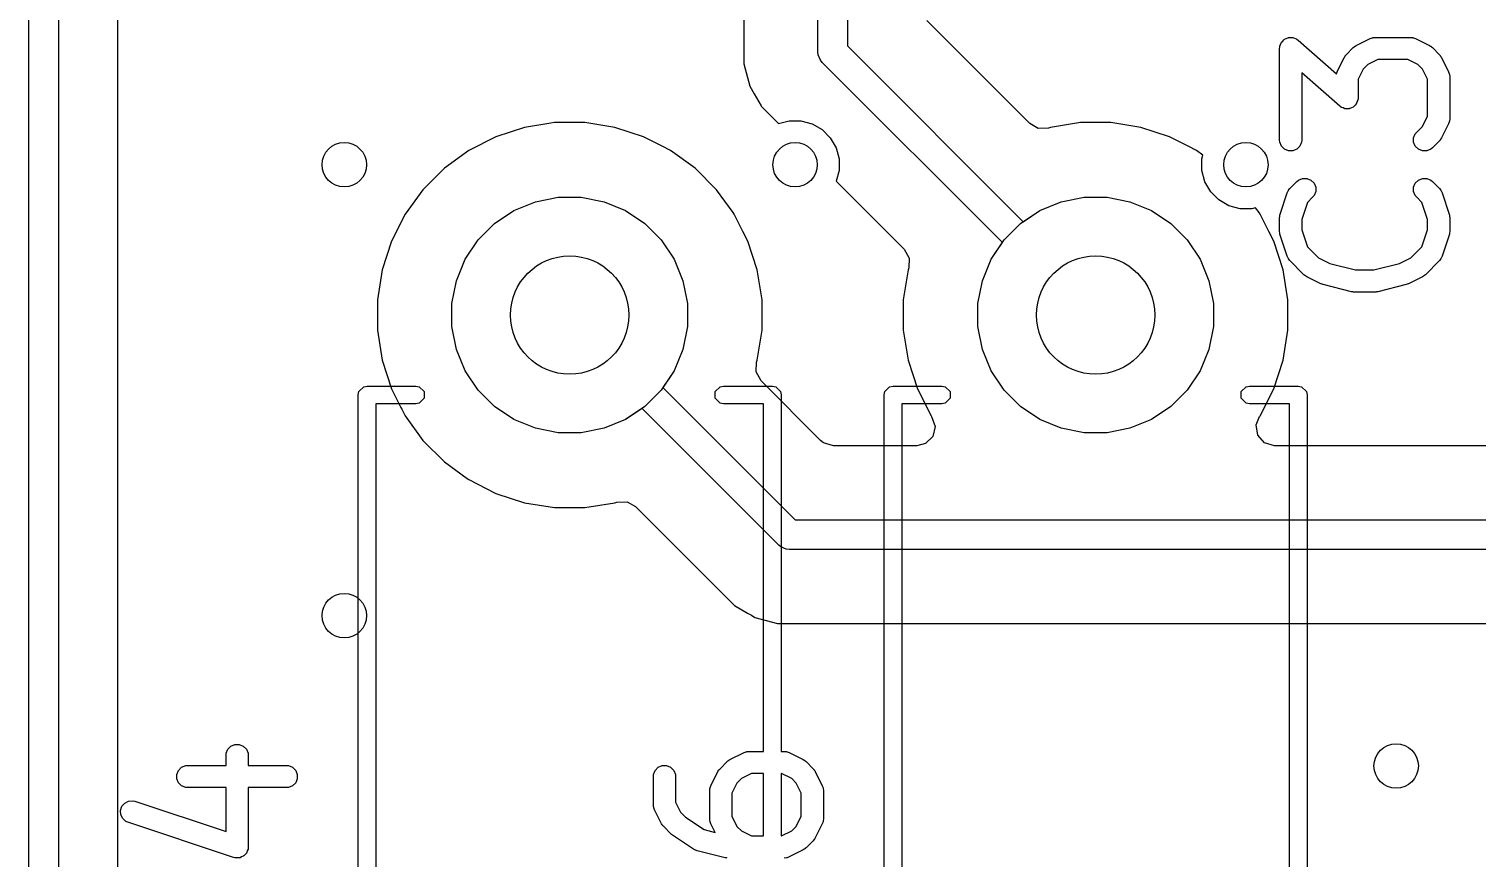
# Model space of a CAD drawing. Header units: inches. Extents: x 5.59 to 6.78, y -5.65 to -2.26.
# Drawn here: x 5.5866 to 5.9721, y -3.6401 to -3.4195 of the extents above; entities that cross this region are included whole.
import ezdxf

# ---------------------------------------------------------------- set-up
doc = ezdxf.new("R2010")
doc.units = ezdxf.units.IN
doc.header["$MEASUREMENT"] = 0
for name, color, linetype, true_color in [('Edge.Cuts', 31, 'CONTINUOUS', 0xffb86c), ('F.Cu', 11, 'CONTINUOUS', 0xff5555), ('F.Mask', 191, 'CONTINUOUS', 0xbd93f9), ('F.Silkscreen', 141, 'CONTINUOUS', 0x8be9fd)]:
    doc.layers.add(name, color=color, linetype=linetype, true_color=true_color)

msp = doc.modelspace()

# ---------------------------------------------------------------- linework, layer by layer
at = {"layer": 'Edge.Cuts', "linetype": 'CONTINUOUS'}
for p, q in [((5.58661, -5.05906), (5.58661, -2.85433)), ((5.59449, -2.85433), (5.59449, -5.05906))]:
    msp.add_line(p, q, dxfattribs=at)
at = {"layer": 'Edge.Cuts'}
for centre in [(5.73055, -3.49559), (5.73055, -3.49559), (5.87055, -3.49559), (5.87055, -3.49559)]:
    msp.add_circle(centre, 0.01575, dxfattribs=at)
at = {"layer": 'F.Cu', "linetype": 'CONTINUOUS'}
for p, q in [((5.61026, -3.49156), (5.61026, -2.95569)), ((5.79661, -3.42559), (5.79661, -3.36519)), ((5.80449, -3.36519), (5.80449, -3.42396)), ((5.77691, -3.38243), (5.77691, -3.42218)), ((5.85304, -3.44464), (5.82562, -3.41723)), ((5.77691, -3.42218), (5.77691, -3.42218)), ((5.77691, -3.42218), (5.77691, -3.4287)), ((5.79669, -3.42636), (5.79661, -3.42559)), ((5.79728, -3.42778), (5.79669, -3.42636)), ((5.80449, -3.42396), (5.85129, -3.47076)), ((5.77691, -3.4287), (5.77691, -3.4287)), ((5.77691, -3.4287), (5.77852, -3.43472)), ((5.79777, -3.42837), (5.79728, -3.42778)), ((5.84572, -3.47633), (5.79777, -3.42837)), ((5.77852, -3.43472), (5.77966, -3.43669)), ((5.77966, -3.43669), (5.77966, -3.43669)), ((5.77966, -3.43669), (5.77966, -3.43669)), ((5.77966, -3.43669), (5.78151, -3.43989)), ((5.78151, -3.43989), (5.78163, -3.44011)), ((5.78163, -3.44011), (5.78163, -3.44011)), ((5.78163, -3.44011), (5.78617, -3.44464)), ((5.71856, -3.44565), (5.7109, -3.44814)), ((5.72556, -3.44454), (5.71856, -3.44565)), ((5.72652, -3.44439), (5.72556, -3.44454)), ((5.73458, -3.44439), (5.72652, -3.44439)), ((5.73567, -3.44456), (5.73458, -3.44439)), ((5.74254, -3.44565), (5.73567, -3.44456)), ((5.75021, -3.44814), (5.74254, -3.44565)), ((5.78617, -3.44464), (5.78901, -3.44388)), ((5.78901, -3.44388), (5.79209, -3.44388)), ((5.79209, -3.44388), (5.79507, -3.44468)), ((5.79507, -3.44468), (5.79774, -3.44622)), ((5.85525, -3.44591), (5.85304, -3.44464)), ((5.858, -3.44583), (5.85525, -3.44591)), ((5.85856, -3.44565), (5.858, -3.44583)), ((5.86493, -3.44464), (5.85856, -3.44565)), ((5.85856, -3.44565), (5.85856, -3.44565)), ((5.86652, -3.44439), (5.86493, -3.44464)), ((5.87458, -3.44439), (5.86652, -3.44439)), ((5.87567, -3.44456), (5.87458, -3.44439)), ((5.88254, -3.44565), (5.87567, -3.44456)), ((5.89021, -3.44814), (5.88254, -3.44565)), ((5.7109, -3.44814), (5.70372, -3.4518)), ((5.75514, -3.45066), (5.75021, -3.44814)), ((5.79774, -3.44622), (5.79992, -3.4484)), ((5.79992, -3.4484), (5.80146, -3.45107)), ((5.89514, -3.45066), (5.89021, -3.44814)), ((5.70372, -3.4518), (5.6972, -3.45654)), ((5.75739, -3.4518), (5.75514, -3.45066)), ((5.76391, -3.45654), (5.75739, -3.4518)), ((5.75739, -3.4518), (5.75739, -3.4518)), ((5.75739, -3.4518), (5.75739, -3.4518)), ((5.80146, -3.45107), (5.80226, -3.45405)), ((5.89739, -3.4518), (5.89514, -3.45066)), ((5.89911, -3.45305), (5.89739, -3.4518)), ((5.89739, -3.4518), (5.89739, -3.4518)), ((5.89739, -3.4518), (5.89739, -3.4518)), ((5.89884, -3.45405), (5.89911, -3.45305)), ((5.6972, -3.45654), (5.6915, -3.46224)), ((5.76961, -3.46224), (5.76391, -3.45654)), ((5.80226, -3.45713), (5.8015, -3.45997)), ((5.80226, -3.45405), (5.80226, -3.45713)), ((5.89884, -3.45713), (5.89884, -3.45405)), ((5.89964, -3.46011), (5.89884, -3.45713)), ((5.8015, -3.45997), (5.8196, -3.47808)), ((5.90118, -3.46278), (5.89964, -3.46011)), ((5.6915, -3.46224), (5.68676, -3.46876)), ((5.72141, -3.46545), (5.72746, -3.46425)), ((5.72746, -3.46425), (5.73364, -3.46425)), ((5.73364, -3.46425), (5.73969, -3.46545)), ((5.77404, -3.46834), (5.76961, -3.46224)), ((5.86141, -3.46545), (5.86746, -3.46425)), ((5.86746, -3.46425), (5.87364, -3.46425)), ((5.87364, -3.46425), (5.87969, -3.46545)), ((5.90336, -3.46496), (5.90118, -3.46278)), ((5.90603, -3.4665), (5.90336, -3.46496)), ((5.68676, -3.46876), (5.6831, -3.47594)), ((5.71057, -3.47124), (5.7157, -3.46781)), ((5.7157, -3.46781), (5.72141, -3.46545)), ((5.73969, -3.46545), (5.7454, -3.46781)), ((5.7454, -3.46781), (5.75053, -3.47124)), ((5.77434, -3.46876), (5.77404, -3.46834)), ((5.77667, -3.47333), (5.77434, -3.46876)), ((5.85129, -3.47076), (5.8557, -3.46781)), ((5.8557, -3.46781), (5.86141, -3.46545)), ((5.87969, -3.46545), (5.8854, -3.46781)), ((5.8854, -3.46781), (5.89053, -3.47124)), ((5.90901, -3.4673), (5.90603, -3.4665)), ((5.91209, -3.4673), (5.90901, -3.4673)), ((5.91309, -3.46703), (5.91209, -3.4673)), ((5.91404, -3.46834), (5.91309, -3.46703)), ((5.91434, -3.46876), (5.91404, -3.46834)), ((5.91667, -3.47333), (5.91434, -3.46876)), ((5.7062, -3.47561), (5.71057, -3.47124)), ((5.75053, -3.47124), (5.7549, -3.47561)), ((5.89053, -3.47124), (5.8949, -3.47561)), ((5.6831, -3.47594), (5.68061, -3.4836)), ((5.70277, -3.48074), (5.7062, -3.47561)), ((5.7549, -3.47561), (5.75833, -3.48074)), ((5.778, -3.47594), (5.77667, -3.47333)), ((5.78049, -3.4836), (5.778, -3.47594)), ((5.778, -3.47594), (5.778, -3.47594)), ((5.778, -3.47594), (5.778, -3.47594)), ((5.84277, -3.48074), (5.84572, -3.47633)), ((5.8949, -3.47561), (5.89833, -3.48074)), ((5.918, -3.47594), (5.91667, -3.47333)), ((5.92049, -3.4836), (5.918, -3.47594)), ((5.918, -3.47594), (5.918, -3.47594)), ((5.918, -3.47594), (5.918, -3.47594)), ((5.8196, -3.47808), (5.82092, -3.48049)), ((5.82092, -3.48049), (5.82079, -3.48304)), ((5.68061, -3.4836), (5.67935, -3.49156)), ((5.70041, -3.48645), (5.70277, -3.48074)), ((5.75833, -3.48074), (5.76069, -3.48645)), ((5.78175, -3.49156), (5.78049, -3.4836)), ((5.82061, -3.4836), (5.81935, -3.49156)), ((5.82079, -3.48304), (5.82061, -3.4836)), ((5.82061, -3.4836), (5.82061, -3.4836)), ((5.84041, -3.48645), (5.84277, -3.48074)), ((5.89833, -3.48074), (5.90069, -3.48645)), ((5.92175, -3.49156), (5.92049, -3.4836)), ((5.69921, -3.4925), (5.70041, -3.48645)), ((5.76069, -3.48645), (5.7619, -3.4925)), ((5.83921, -3.4925), (5.84041, -3.48645)), ((5.90069, -3.48645), (5.9019, -3.4925)), ((5.61026, -3.79156), (5.61026, -3.49156)), ((5.67935, -3.49156), (5.67935, -3.49962)), ((5.78175, -3.49962), (5.78175, -3.49156)), ((5.81935, -3.49156), (5.81935, -3.49962)), ((5.92175, -3.49962), (5.92175, -3.49156)), ((5.69921, -3.49868), (5.69921, -3.4925)), ((5.7619, -3.4925), (5.7619, -3.49868)), ((5.83921, -3.49868), (5.83921, -3.4925)), ((5.9019, -3.4925), (5.9019, -3.49868)), ((5.67935, -3.49962), (5.68061, -3.50758)), ((5.70041, -3.50473), (5.69921, -3.49868)), ((5.7619, -3.49868), (5.76069, -3.50473)), ((5.78049, -3.50758), (5.78175, -3.49962)), ((5.81935, -3.49962), (5.82061, -3.50758)), ((5.84041, -3.50473), (5.83921, -3.49868)), ((5.9019, -3.49868), (5.90069, -3.50473)), ((5.92049, -3.50758), (5.92175, -3.49962)), ((5.68061, -3.50758), (5.6831, -3.51524)), ((5.70277, -3.51044), (5.70041, -3.50473)), ((5.76069, -3.50473), (5.75833, -3.51044)), ((5.78031, -3.50814), (5.78049, -3.50758)), ((5.82061, -3.50758), (5.8231, -3.51524)), ((5.84277, -3.51044), (5.84041, -3.50473)), ((5.90069, -3.50473), (5.89833, -3.51044)), ((5.918, -3.51524), (5.92049, -3.50758)), ((5.7062, -3.51557), (5.70277, -3.51044)), ((5.75833, -3.51044), (5.75538, -3.51485)), ((5.78018, -3.51069), (5.78031, -3.50814)), ((5.7815, -3.5131), (5.78018, -3.51069)), ((5.8462, -3.51557), (5.84277, -3.51044)), ((5.89833, -3.51044), (5.8949, -3.51557)), ((5.6831, -3.51524), (5.68562, -3.52018)), ((5.75538, -3.51485), (5.79061, -3.55008)), ((5.79734, -3.52894), (5.7815, -3.5131)), ((5.8231, -3.51524), (5.82676, -3.52243)), ((5.91434, -3.52243), (5.918, -3.51524)), ((5.71057, -3.51994), (5.7062, -3.51557)), ((5.85057, -3.51994), (5.8462, -3.51557)), ((5.8949, -3.51557), (5.89053, -3.51994)), ((5.68562, -3.52018), (5.68586, -3.52066)), ((5.68586, -3.52066), (5.68676, -3.52243)), ((5.68676, -3.52243), (5.6915, -3.52895)), ((5.7157, -3.52337), (5.71057, -3.51994)), ((5.74981, -3.52042), (5.7454, -3.52337)), ((5.78619, -3.5568), (5.74981, -3.52042)), ((5.82676, -3.52243), (5.8269, -3.52262)), ((5.8269, -3.52262), (5.82783, -3.52521)), ((5.8557, -3.52337), (5.85057, -3.51994)), ((5.89053, -3.51994), (5.8854, -3.52337)), ((5.91332, -3.5248), (5.9142, -3.52262)), ((5.9142, -3.52262), (5.91423, -3.52258)), ((5.91423, -3.52258), (5.91434, -3.52243)), ((5.72141, -3.52573), (5.7157, -3.52337)), ((5.72746, -3.52693), (5.72141, -3.52573)), ((5.73364, -3.52693), (5.72746, -3.52693)), ((5.73969, -3.52573), (5.73364, -3.52693)), ((5.7454, -3.52337), (5.73969, -3.52573)), ((5.82783, -3.52521), (5.8272, -3.52789)), ((5.86141, -3.52573), (5.8557, -3.52337)), ((5.86746, -3.52693), (5.86141, -3.52573)), ((5.87364, -3.52693), (5.86746, -3.52693)), ((5.87969, -3.52573), (5.87364, -3.52693)), ((5.8854, -3.52337), (5.87969, -3.52573)), ((5.91371, -3.52752), (5.91332, -3.5248)), ((5.6915, -3.52895), (5.6972, -3.53464)), ((5.79815, -3.5296), (5.79734, -3.52894)), ((5.80079, -3.53037), (5.79815, -3.5296)), ((5.82295, -3.53037), (5.80079, -3.53037)), ((5.82523, -3.52981), (5.82295, -3.53037)), ((5.8272, -3.52789), (5.82523, -3.52981)), ((5.91551, -3.5296), (5.91371, -3.52752)), ((5.91815, -3.53037), (5.91551, -3.5296)), ((5.98214, -3.53037), (5.91815, -3.53037)), ((5.6972, -3.53464), (5.7033, -3.53908)), ((5.7033, -3.53908), (5.70372, -3.53938)), ((5.70372, -3.53938), (5.70829, -3.54171)), ((5.70829, -3.54171), (5.7109, -3.54304)), ((5.7109, -3.54304), (5.7109, -3.54304)), ((5.7109, -3.54304), (5.7109, -3.54304)), ((5.7109, -3.54304), (5.71501, -3.54438)), ((5.71501, -3.54438), (5.71856, -3.54553)), ((5.71856, -3.54553), (5.72254, -3.54616)), ((5.72254, -3.54616), (5.72652, -3.54679)), ((5.73458, -3.54679), (5.74254, -3.54553)), ((5.74254, -3.54553), (5.7431, -3.54535)), ((5.7431, -3.54535), (5.74585, -3.54527)), ((5.74585, -3.54527), (5.74806, -3.54654)), ((5.72652, -3.54679), (5.72652, -3.54679)), ((5.72652, -3.54679), (5.73458, -3.54679)), ((5.73458, -3.54679), (5.73458, -3.54679)), ((5.74806, -3.54654), (5.76989, -3.56836)), ((5.79061, -3.55008), (5.99938, -3.55008)), ((5.78679, -3.55729), (5.78619, -3.5568)), ((5.78821, -3.55788), (5.78679, -3.55729)), ((5.78898, -3.55795), (5.78821, -3.55788)), ((5.99938, -3.55795), (5.78898, -3.55795)), ((5.76989, -3.56836), (5.76989, -3.56836)), ((5.76989, -3.56836), (5.77006, -3.56853)), ((5.77006, -3.56853), (5.77006, -3.56853)), ((5.77006, -3.56853), (5.77446, -3.57293)), ((5.77446, -3.57293), (5.77788, -3.57491)), ((5.77788, -3.57491), (5.77788, -3.57491)), ((5.77788, -3.57491), (5.77891, -3.5755)), ((5.77891, -3.5755), (5.77985, -3.57605)), ((5.77985, -3.57605), (5.78586, -3.57766)), ((5.78586, -3.57766), (5.78586, -3.57766)), ((5.78586, -3.57766), (5.79239, -3.57766)), ((5.79239, -3.57766), (5.79239, -3.57766)), ((5.79239, -3.57766), (5.98214, -3.57766))]:
    msp.add_line(p, q, dxfattribs=at)
at = {"layer": 'F.Cu'}
for centre, radius in [((5.67055, -3.45559), 0.00591), ((5.67055, -3.45559), 0.00591), ((5.79055, -3.45559), 0.00591), ((5.79055, -3.45559), 0.00591), ((5.91055, -3.45559), 0.00591), ((5.91055, -3.45559), 0.00591), ((5.73055, -3.49559), 0.01575), ((5.73055, -3.49559), 0.01575), ((5.87055, -3.49559), 0.01575), ((5.87055, -3.49559), 0.01575), ((5.67055, -3.57559), 0.00591), ((5.67055, -3.57559), 0.00591), ((5.95055, -3.61559), 0.00591), ((5.95055, -3.61559), 0.00591)]:
    msp.add_circle(centre, radius, dxfattribs=at)
at = {"layer": 'F.Mask', "linetype": 'CONTINUOUS'}
for p, q in [((5.72141, -3.46545), (5.72746, -3.46425)), ((5.72746, -3.46425), (5.73364, -3.46425)), ((5.73364, -3.46425), (5.73969, -3.46545)), ((5.86141, -3.46545), (5.86746, -3.46425)), ((5.86746, -3.46425), (5.87364, -3.46425)), ((5.87364, -3.46425), (5.87969, -3.46545)), ((5.71057, -3.47124), (5.7157, -3.46781)), ((5.7157, -3.46781), (5.72141, -3.46545)), ((5.73969, -3.46545), (5.7454, -3.46781)), ((5.7454, -3.46781), (5.75053, -3.47124)), ((5.85057, -3.47124), (5.8557, -3.46781)), ((5.8557, -3.46781), (5.86141, -3.46545)), ((5.87969, -3.46545), (5.8854, -3.46781)), ((5.8854, -3.46781), (5.89053, -3.47124)), ((5.7062, -3.47561), (5.71057, -3.47124)), ((5.75053, -3.47124), (5.7549, -3.47561)), ((5.8462, -3.47561), (5.85057, -3.47124)), ((5.89053, -3.47124), (5.8949, -3.47561)), ((5.70277, -3.48074), (5.7062, -3.47561)), ((5.7549, -3.47561), (5.75833, -3.48074)), ((5.84277, -3.48074), (5.8462, -3.47561)), ((5.8949, -3.47561), (5.89833, -3.48074)), ((5.70041, -3.48645), (5.70277, -3.48074)), ((5.75833, -3.48074), (5.76069, -3.48645)), ((5.84041, -3.48645), (5.84277, -3.48074)), ((5.89833, -3.48074), (5.90069, -3.48645)), ((5.69921, -3.4925), (5.70041, -3.48645)), ((5.76069, -3.48645), (5.7619, -3.4925)), ((5.83921, -3.4925), (5.84041, -3.48645)), ((5.90069, -3.48645), (5.9019, -3.4925)), ((5.69921, -3.49868), (5.69921, -3.4925)), ((5.7619, -3.4925), (5.7619, -3.49868)), ((5.83921, -3.49868), (5.83921, -3.4925)), ((5.9019, -3.4925), (5.9019, -3.49868)), ((5.70041, -3.50473), (5.69921, -3.49868)), ((5.7619, -3.49868), (5.76069, -3.50473)), ((5.84041, -3.50473), (5.83921, -3.49868)), ((5.9019, -3.49868), (5.90069, -3.50473)), ((5.70277, -3.51044), (5.70041, -3.50473)), ((5.76069, -3.50473), (5.75833, -3.51044)), ((5.84277, -3.51044), (5.84041, -3.50473)), ((5.90069, -3.50473), (5.89833, -3.51044)), ((5.7062, -3.51557), (5.70277, -3.51044)), ((5.75833, -3.51044), (5.7549, -3.51557)), ((5.8462, -3.51557), (5.84277, -3.51044)), ((5.89833, -3.51044), (5.8949, -3.51557)), ((5.71057, -3.51994), (5.7062, -3.51557)), ((5.7549, -3.51557), (5.75053, -3.51994)), ((5.85057, -3.51994), (5.8462, -3.51557)), ((5.8949, -3.51557), (5.89053, -3.51994)), ((5.7157, -3.52337), (5.71057, -3.51994)), ((5.75053, -3.51994), (5.7454, -3.52337)), ((5.8557, -3.52337), (5.85057, -3.51994)), ((5.89053, -3.51994), (5.8854, -3.52337)), ((5.72141, -3.52573), (5.7157, -3.52337)), ((5.72746, -3.52693), (5.72141, -3.52573)), ((5.73364, -3.52693), (5.72746, -3.52693)), ((5.73969, -3.52573), (5.73364, -3.52693)), ((5.7454, -3.52337), (5.73969, -3.52573)), ((5.86141, -3.52573), (5.8557, -3.52337)), ((5.86746, -3.52693), (5.86141, -3.52573)), ((5.87364, -3.52693), (5.86746, -3.52693)), ((5.87969, -3.52573), (5.87364, -3.52693)), ((5.8854, -3.52337), (5.87969, -3.52573))]:
    msp.add_line(p, q, dxfattribs=at)
at = {"layer": 'F.Mask'}
for centre in [(5.73055, -3.49559), (5.73055, -3.49559), (5.87055, -3.49559), (5.87055, -3.49559)]:
    msp.add_circle(centre, 0.01575, dxfattribs=at)
at = {"layer": 'F.Silkscreen', "linetype": 'CONTINUOUS'}
for p, q in [((5.92002, -3.42302), (5.92036, -3.42268)), ((5.92036, -3.42268), (5.92067, -3.42232)), ((5.92067, -3.42232), (5.92076, -3.42227)), ((5.92076, -3.42227), (5.92083, -3.4222)), ((5.92083, -3.4222), (5.92128, -3.42202)), ((5.92128, -3.42202), (5.92171, -3.42181)), ((5.92171, -3.42181), (5.92181, -3.4218)), ((5.92181, -3.4218), (5.9219, -3.42176)), ((5.9219, -3.42176), (5.92238, -3.42176)), ((5.92238, -3.42176), (5.92286, -3.42173)), ((5.92286, -3.42173), (5.92295, -3.42176)), ((5.92295, -3.42176), (5.92305, -3.42176)), ((5.92305, -3.42176), (5.92349, -3.42194)), ((5.92349, -3.42194), (5.92395, -3.4221)), ((5.92395, -3.4221), (5.92406, -3.42218)), ((5.92406, -3.42218), (5.92411, -3.4222)), ((5.92411, -3.4222), (5.92417, -3.42226)), ((5.92417, -3.42226), (5.92442, -3.42243)), ((5.92442, -3.42243), (5.93463, -3.43137)), ((5.9399, -3.42389), (5.94365, -3.42202)), ((5.94365, -3.42202), (5.94419, -3.42181)), ((5.94419, -3.42181), (5.9443, -3.4218)), ((5.9443, -3.4218), (5.94439, -3.42176)), ((5.94439, -3.42176), (5.94497, -3.4217)), ((5.94497, -3.4217), (5.95434, -3.4217)), ((5.95434, -3.4217), (5.95492, -3.42176)), ((5.95492, -3.42176), (5.95502, -3.4218)), ((5.95502, -3.4218), (5.95512, -3.42181)), ((5.95512, -3.42181), (5.95566, -3.42202)), ((5.95566, -3.42202), (5.95941, -3.42389)), ((5.91952, -3.42466), (5.91955, -3.42435)), ((5.91952, -3.44903), (5.91952, -3.42466)), ((5.91955, -3.42427), (5.91956, -3.42422)), ((5.91955, -3.42435), (5.91955, -3.42427)), ((5.91956, -3.42422), (5.91958, -3.42408)), ((5.91958, -3.42408), (5.91976, -3.42364)), ((5.91976, -3.42364), (5.91991, -3.42318)), ((5.91991, -3.42318), (5.91998, -3.42311)), ((5.91998, -3.42311), (5.92002, -3.42302)), ((5.93689, -3.42677), (5.93696, -3.42668)), ((5.93696, -3.42668), (5.93701, -3.4266)), ((5.93701, -3.4266), (5.93707, -3.42654)), ((5.93707, -3.42654), (5.93726, -3.42632)), ((5.93726, -3.42632), (5.93913, -3.42444)), ((5.93913, -3.42444), (5.93936, -3.42426)), ((5.93936, -3.42426), (5.93941, -3.4242)), ((5.93941, -3.4242), (5.9395, -3.42414)), ((5.9395, -3.42414), (5.93958, -3.42408)), ((5.93958, -3.42408), (5.93965, -3.42405)), ((5.93965, -3.42405), (5.9399, -3.42389)), ((5.95941, -3.42389), (5.95966, -3.42405)), ((5.95966, -3.42405), (5.95973, -3.42408)), ((5.95973, -3.42408), (5.95982, -3.42414)), ((5.95982, -3.42414), (5.9599, -3.4242)), ((5.9599, -3.4242), (5.95996, -3.42426)), ((5.95996, -3.42426), (5.96018, -3.42444)), ((5.96018, -3.42444), (5.96206, -3.42632)), ((5.96206, -3.42632), (5.96224, -3.42654)), ((5.96224, -3.42654), (5.9623, -3.4266)), ((5.9623, -3.4266), (5.96236, -3.42668)), ((5.96236, -3.42668), (5.96242, -3.42677)), ((5.93483, -3.43084), (5.93671, -3.42709)), ((5.93671, -3.42709), (5.93686, -3.42684)), ((5.93686, -3.42684), (5.93689, -3.42677)), ((5.94177, -3.43016), (5.94042, -3.43285)), ((5.94297, -3.42896), (5.94177, -3.43016)), ((5.94567, -3.42761), (5.94297, -3.42896)), ((5.95365, -3.42761), (5.94567, -3.42761)), ((5.95634, -3.42896), (5.95365, -3.42761)), ((5.95754, -3.43016), (5.95634, -3.42896)), ((5.95889, -3.43285), (5.95754, -3.43016)), ((5.96242, -3.42677), (5.96245, -3.42684)), ((5.96245, -3.42684), (5.96261, -3.42709)), ((5.96261, -3.42709), (5.96448, -3.43084)), ((5.93553, -3.44), (5.92543, -3.43116)), ((5.92543, -3.43116), (5.92543, -3.44903)), ((5.93463, -3.43137), (5.93483, -3.43084)), ((5.94042, -3.43285), (5.94042, -3.43778)), ((5.95889, -3.44271), (5.95889, -3.43285)), ((5.96448, -3.43084), (5.96469, -3.43138)), ((5.96469, -3.43138), (5.9647, -3.43148)), ((5.9647, -3.43148), (5.96474, -3.43158)), ((5.96474, -3.43158), (5.9648, -3.43216)), ((5.9648, -3.43216), (5.9648, -3.4434)), ((5.94038, -3.43822), (5.94037, -3.43836)), ((5.9404, -3.43816), (5.94038, -3.43822)), ((5.94042, -3.43778), (5.94039, -3.43808)), ((5.94039, -3.43808), (5.9404, -3.43816)), ((5.93578, -3.44018), (5.93553, -3.44)), ((5.93583, -3.44024), (5.93578, -3.44018)), ((5.93588, -3.44026), (5.93583, -3.44024)), ((5.936, -3.44034), (5.93588, -3.44026)), ((5.93645, -3.44049), (5.936, -3.44034)), ((5.9369, -3.44068), (5.93645, -3.44049)), ((5.93699, -3.44068), (5.9369, -3.44068)), ((5.93709, -3.44071), (5.93699, -3.44068)), ((5.93757, -3.44068), (5.93709, -3.44071)), ((5.93805, -3.44068), (5.93757, -3.44068)), ((5.93814, -3.44064), (5.93805, -3.44068)), ((5.93824, -3.44063), (5.93814, -3.44064)), ((5.93867, -3.44042), (5.93824, -3.44063)), ((5.93911, -3.44024), (5.93867, -3.44042)), ((5.93918, -3.44016), (5.93911, -3.44024)), ((5.93927, -3.44012), (5.93918, -3.44016)), ((5.93959, -3.43976), (5.93927, -3.44012)), ((5.93993, -3.43942), (5.93959, -3.43976)), ((5.93996, -3.43933), (5.93993, -3.43942)), ((5.94003, -3.43925), (5.93996, -3.43933)), ((5.94018, -3.4388), (5.94003, -3.43925)), ((5.94037, -3.43836), (5.94018, -3.4388)), ((5.95601, -3.44694), (5.95754, -3.4454)), ((5.95754, -3.4454), (5.95889, -3.44271)), ((5.96448, -3.44473), (5.96261, -3.44847)), ((5.96469, -3.44418), (5.96448, -3.44473)), ((5.9647, -3.44408), (5.96469, -3.44418)), ((5.96474, -3.44398), (5.9647, -3.44408)), ((5.9648, -3.4434), (5.96474, -3.44398)), ((5.91958, -3.4496), (5.91952, -3.44903)), ((5.92002, -3.45067), (5.91958, -3.4496)), ((5.92537, -3.4496), (5.92493, -3.45067)), ((5.92543, -3.44903), (5.92537, -3.4496)), ((5.9552, -3.44845), (5.95564, -3.44739)), ((5.9552, -3.4496), (5.9552, -3.44845)), ((5.95564, -3.45067), (5.9552, -3.4496)), ((5.95564, -3.44739), (5.95601, -3.44694)), ((5.96206, -3.44924), (5.96018, -3.45112)), ((5.96224, -3.44902), (5.96206, -3.44924)), ((5.9623, -3.44896), (5.96224, -3.44902)), ((5.96236, -3.44888), (5.9623, -3.44896)), ((5.96242, -3.44879), (5.96236, -3.44888)), ((5.96245, -3.44872), (5.96242, -3.44879)), ((5.96261, -3.44847), (5.96245, -3.44872)), ((5.92083, -3.45148), (5.92002, -3.45067)), ((5.9219, -3.45192), (5.92083, -3.45148)), ((5.92305, -3.45192), (5.9219, -3.45192)), ((5.92411, -3.45148), (5.92305, -3.45192)), ((5.92493, -3.45067), (5.92411, -3.45148)), ((5.95645, -3.45148), (5.95564, -3.45067)), ((5.95752, -3.45192), (5.95645, -3.45148)), ((5.95867, -3.45192), (5.95752, -3.45192)), ((5.95973, -3.45148), (5.95867, -3.45192)), ((5.96018, -3.45112), (5.95973, -3.45148)), ((5.92226, -3.46194), (5.92413, -3.46006)), ((5.92413, -3.46006), (5.92458, -3.4597)), ((5.92458, -3.4597), (5.92565, -3.45926)), ((5.92565, -3.45926), (5.9268, -3.45926)), ((5.9268, -3.45926), (5.92786, -3.4597)), ((5.92786, -3.4597), (5.92868, -3.46051)), ((5.92868, -3.46051), (5.92912, -3.46158)), ((5.9552, -3.46158), (5.95564, -3.46051)), ((5.95564, -3.46051), (5.95645, -3.4597)), ((5.95645, -3.4597), (5.95752, -3.45926)), ((5.95752, -3.45926), (5.95867, -3.45926)), ((5.95867, -3.45926), (5.95973, -3.4597)), ((5.95973, -3.4597), (5.96018, -3.46006)), ((5.96018, -3.46006), (5.96206, -3.46194)), ((5.91967, -3.46872), (5.92155, -3.46309)), ((5.92155, -3.46309), (5.92178, -3.46256)), ((5.92178, -3.46256), (5.92185, -3.46248)), ((5.92185, -3.46248), (5.92189, -3.46239)), ((5.92189, -3.46239), (5.92226, -3.46194)), ((5.92831, -3.46424), (5.92693, -3.46562)), ((5.92868, -3.46379), (5.92831, -3.46424)), ((5.92912, -3.46273), (5.92868, -3.46379)), ((5.92912, -3.46158), (5.92912, -3.46273)), ((5.9552, -3.46273), (5.9552, -3.46158)), ((5.95564, -3.46379), (5.9552, -3.46273)), ((5.95601, -3.46424), (5.95564, -3.46379)), ((5.95739, -3.46562), (5.95601, -3.46424)), ((5.96206, -3.46194), (5.96242, -3.46239)), ((5.96242, -3.46239), (5.96246, -3.46248)), ((5.96246, -3.46248), (5.96253, -3.46256)), ((5.96253, -3.46256), (5.96277, -3.46309)), ((5.96277, -3.46309), (5.96464, -3.46872)), ((5.91957, -3.46918), (5.91958, -3.46908)), ((5.91958, -3.46908), (5.91961, -3.469)), ((5.91961, -3.469), (5.91967, -3.46872)), ((5.92693, -3.46562), (5.92543, -3.47013)), ((5.95889, -3.47013), (5.95739, -3.46562)), ((5.96464, -3.46872), (5.96471, -3.469)), ((5.96471, -3.469), (5.96474, -3.46908)), ((5.96474, -3.46908), (5.96475, -3.46918)), ((5.91952, -3.46965), (5.91955, -3.46936)), ((5.91952, -3.4734), (5.91952, -3.46965)), ((5.91954, -3.46928), (5.91957, -3.46918)), ((5.91955, -3.46936), (5.91954, -3.46928)), ((5.92543, -3.47013), (5.92543, -3.47292)), ((5.92543, -3.47292), (5.92693, -3.47743)), ((5.95739, -3.47743), (5.95889, -3.47292)), ((5.95889, -3.47292), (5.95889, -3.47013)), ((5.96475, -3.46918), (5.96477, -3.46928)), ((5.96477, -3.46928), (5.96477, -3.46936)), ((5.96477, -3.46936), (5.9648, -3.46965)), ((5.9648, -3.46965), (5.9648, -3.4734)), ((5.91955, -3.47369), (5.91952, -3.4734)), ((5.91954, -3.47377), (5.91955, -3.47369)), ((5.91957, -3.47387), (5.91954, -3.47377)), ((5.91958, -3.47398), (5.91957, -3.47387)), ((5.91961, -3.47405), (5.91958, -3.47398)), ((5.91967, -3.47433), (5.91961, -3.47405)), ((5.92155, -3.47996), (5.91967, -3.47433)), ((5.96464, -3.47433), (5.96277, -3.47996)), ((5.96471, -3.47405), (5.96464, -3.47433)), ((5.96474, -3.47398), (5.96471, -3.47405)), ((5.96475, -3.47387), (5.96474, -3.47398)), ((5.96477, -3.47377), (5.96475, -3.47387)), ((5.9648, -3.4734), (5.96477, -3.47369)), ((5.96477, -3.47369), (5.96477, -3.47377)), ((5.92178, -3.48049), (5.92155, -3.47996)), ((5.92185, -3.48057), (5.92178, -3.48049)), ((5.92189, -3.48067), (5.92185, -3.48057)), ((5.92226, -3.48111), (5.92189, -3.48067)), ((5.92693, -3.47743), (5.92985, -3.48035)), ((5.92985, -3.48035), (5.93288, -3.48186)), ((5.95144, -3.48186), (5.95447, -3.48035)), ((5.95447, -3.48035), (5.95739, -3.47743)), ((5.96242, -3.48067), (5.96206, -3.48111)), ((5.96246, -3.48057), (5.96242, -3.48067)), ((5.96253, -3.48049), (5.96246, -3.48057)), ((5.96277, -3.47996), (5.96253, -3.48049)), ((5.92601, -3.48486), (5.92226, -3.48111)), ((5.93288, -3.48186), (5.93971, -3.48357)), ((5.93971, -3.48357), (5.94461, -3.48357)), ((5.94461, -3.48357), (5.95144, -3.48186)), ((5.96206, -3.48111), (5.95831, -3.48486)), ((5.92624, -3.48505), (5.92601, -3.48486)), ((5.92629, -3.48511), (5.92624, -3.48505)), ((5.92638, -3.48516), (5.92629, -3.48511)), ((5.92646, -3.48523), (5.92638, -3.48516)), ((5.92653, -3.48526), (5.92646, -3.48523)), ((5.92678, -3.48542), (5.92653, -3.48526)), ((5.93053, -3.48729), (5.92678, -3.48542)), ((5.93057, -3.48731), (5.93053, -3.48729)), ((5.93059, -3.48732), (5.93057, -3.48731)), ((5.93083, -3.48741), (5.93059, -3.48732)), ((5.93107, -3.4875), (5.93083, -3.48741)), ((5.93109, -3.4875), (5.93107, -3.4875)), ((5.93113, -3.48751), (5.93109, -3.4875)), ((5.93863, -3.48939), (5.93113, -3.48751)), ((5.95319, -3.48751), (5.94569, -3.48939)), ((5.95323, -3.4875), (5.95319, -3.48751)), ((5.95325, -3.4875), (5.95323, -3.4875)), ((5.95349, -3.48741), (5.95325, -3.4875)), ((5.95373, -3.48732), (5.95349, -3.48741)), ((5.95375, -3.48731), (5.95373, -3.48732)), ((5.95379, -3.48729), (5.95375, -3.48731)), ((5.95754, -3.48542), (5.95379, -3.48729)), ((5.95779, -3.48526), (5.95754, -3.48542)), ((5.95786, -3.48523), (5.95779, -3.48526)), ((5.95794, -3.48516), (5.95786, -3.48523)), ((5.95803, -3.48511), (5.95794, -3.48516)), ((5.95808, -3.48505), (5.95803, -3.48511)), ((5.95831, -3.48486), (5.95808, -3.48505)), ((5.93873, -3.4894), (5.93863, -3.48939)), ((5.93877, -3.48942), (5.93873, -3.4894)), ((5.93899, -3.48944), (5.93877, -3.48942)), ((5.9392, -3.48947), (5.93899, -3.48944)), ((5.93925, -3.48947), (5.9392, -3.48947)), ((5.93935, -3.48948), (5.93925, -3.48947)), ((5.94497, -3.48948), (5.93935, -3.48948)), ((5.94507, -3.48947), (5.94497, -3.48948)), ((5.94511, -3.48947), (5.94507, -3.48947)), ((5.94533, -3.48944), (5.94511, -3.48947)), ((5.94555, -3.48942), (5.94533, -3.48944)), ((5.94559, -3.4894), (5.94555, -3.48942)), ((5.94569, -3.48939), (5.94559, -3.4894)), ((5.67443, -3.51595), (5.67571, -3.51467)), ((5.67571, -3.51467), (5.67661, -3.51449)), ((5.67661, -3.51449), (5.68961, -3.51449)), ((5.68961, -3.51449), (5.69051, -3.51467)), ((5.69051, -3.51467), (5.69179, -3.51595)), ((5.76931, -3.51595), (5.77059, -3.51467)), ((5.77059, -3.51467), (5.7715, -3.51449)), ((5.7715, -3.51449), (5.78449, -3.51449)), ((5.78449, -3.51449), (5.78539, -3.51467)), ((5.78539, -3.51467), (5.78667, -3.51595)), ((5.81443, -3.51595), (5.81571, -3.51467)), ((5.81571, -3.51467), (5.81661, -3.51449)), ((5.81661, -3.51449), (5.82961, -3.51449)), ((5.82961, -3.51449), (5.83051, -3.51467)), ((5.83051, -3.51467), (5.83179, -3.51595)), ((5.90931, -3.51595), (5.91059, -3.51467)), ((5.91059, -3.51467), (5.9115, -3.51449)), ((5.9115, -3.51449), (5.92449, -3.51449)), ((5.92449, -3.51449), (5.92539, -3.51467)), ((5.92539, -3.51467), (5.92667, -3.51595)), ((5.67425, -3.51685), (5.67443, -3.51595)), ((5.67425, -3.77433), (5.67425, -3.51685)), ((5.68961, -3.51921), (5.67898, -3.51921)), ((5.67898, -3.51921), (5.67898, -3.77197)), ((5.69051, -3.51903), (5.68961, -3.51921)), ((5.69179, -3.51775), (5.69051, -3.51903)), ((5.69179, -3.51595), (5.69179, -3.51775)), ((5.76931, -3.51775), (5.76931, -3.51595)), ((5.77059, -3.51903), (5.76931, -3.51775)), ((5.7715, -3.51921), (5.77059, -3.51903)), ((5.78213, -3.51921), (5.7715, -3.51921)), ((5.78213, -3.6117), (5.78213, -3.51921)), ((5.78667, -3.51595), (5.78685, -3.51685)), ((5.78685, -3.51685), (5.78685, -3.6117)), ((5.81425, -3.51685), (5.81443, -3.51595)), ((5.81425, -3.77433), (5.81425, -3.51685)), ((5.82961, -3.51921), (5.81898, -3.51921)), ((5.81898, -3.51921), (5.81898, -3.77197)), ((5.83051, -3.51903), (5.82961, -3.51921)), ((5.83179, -3.51775), (5.83051, -3.51903)), ((5.83179, -3.51595), (5.83179, -3.51775)), ((5.90931, -3.51775), (5.90931, -3.51595)), ((5.91059, -3.51903), (5.90931, -3.51775)), ((5.9115, -3.51921), (5.91059, -3.51903)), ((5.92213, -3.51921), (5.9115, -3.51921)), ((5.92213, -3.77197), (5.92213, -3.51921)), ((5.92667, -3.51595), (5.92685, -3.51685)), ((5.92685, -3.51685), (5.92685, -3.77433)), ((5.63913, -3.61221), (5.63957, -3.61114)), ((5.63957, -3.61114), (5.64039, -3.61033)), ((5.64039, -3.61033), (5.64145, -3.60989)), ((5.64145, -3.60989), (5.6426, -3.60989)), ((5.6426, -3.60989), (5.64367, -3.61033)), ((5.64367, -3.61033), (5.64448, -3.61114)), ((5.64448, -3.61114), (5.64492, -3.61221)), ((5.7777, -3.61176), (5.77828, -3.6117)), ((5.77828, -3.6117), (5.78213, -3.6117)), ((5.78685, -3.6117), (5.78765, -3.6117)), ((5.78765, -3.6117), (5.78823, -3.61176)), ((5.62726, -3.61595), (5.62833, -3.61551)), ((5.62833, -3.61551), (5.6289, -3.61545)), ((5.6289, -3.61545), (5.63907, -3.61545)), ((5.63907, -3.61278), (5.63913, -3.61221)), ((5.63907, -3.61545), (5.63907, -3.61278)), ((5.64492, -3.61221), (5.64498, -3.61278)), ((5.64498, -3.61278), (5.64498, -3.61545)), ((5.64498, -3.61545), (5.65515, -3.61545)), ((5.65515, -3.61545), (5.65573, -3.61551)), ((5.65573, -3.61551), (5.65679, -3.61595)), ((5.75414, -3.61595), (5.7552, -3.61551)), ((5.7552, -3.61551), (5.75636, -3.61551)), ((5.75636, -3.61551), (5.75742, -3.61595)), ((5.77057, -3.61632), (5.77244, -3.61444)), ((5.77244, -3.61444), (5.77267, -3.61426)), ((5.77267, -3.61426), (5.77272, -3.6142)), ((5.77272, -3.6142), (5.77281, -3.61414)), ((5.77281, -3.61414), (5.77289, -3.61408)), ((5.77289, -3.61408), (5.77296, -3.61405)), ((5.77296, -3.61405), (5.77321, -3.61389)), ((5.77321, -3.61389), (5.77696, -3.61202)), ((5.77696, -3.61202), (5.7775, -3.61181)), ((5.7775, -3.61181), (5.7776, -3.6118)), ((5.7776, -3.6118), (5.7777, -3.61176)), ((5.78823, -3.61176), (5.78833, -3.6118)), ((5.78833, -3.6118), (5.78843, -3.61181)), ((5.78843, -3.61181), (5.78897, -3.61202)), ((5.78897, -3.61202), (5.79272, -3.61389)), ((5.79272, -3.61389), (5.79297, -3.61405)), ((5.79297, -3.61405), (5.79304, -3.61408)), ((5.79304, -3.61408), (5.79312, -3.61414)), ((5.79312, -3.61414), (5.79321, -3.6142)), ((5.79321, -3.6142), (5.79326, -3.61426)), ((5.79326, -3.61426), (5.79349, -3.61444)), ((5.79349, -3.61444), (5.79536, -3.61632)), ((5.62601, -3.61783), (5.62645, -3.61677)), ((5.62601, -3.61898), (5.62601, -3.61783)), ((5.62645, -3.62005), (5.62601, -3.61898)), ((5.62645, -3.61677), (5.62726, -3.61595)), ((5.65679, -3.61595), (5.65761, -3.61677)), ((5.65761, -3.61677), (5.65805, -3.61783)), ((5.65805, -3.61898), (5.65761, -3.62005)), ((5.65805, -3.61783), (5.65805, -3.61898)), ((5.75283, -3.61841), (5.75288, -3.61783)), ((5.75283, -3.62591), (5.75283, -3.61841)), ((5.75288, -3.61783), (5.75333, -3.61677)), ((5.75333, -3.61677), (5.75414, -3.61595)), ((5.75742, -3.61595), (5.75824, -3.61677)), ((5.75824, -3.61677), (5.75868, -3.61783)), ((5.75868, -3.61783), (5.75873, -3.61841)), ((5.75873, -3.61841), (5.75873, -3.62521)), ((5.76814, -3.62084), (5.77001, -3.61709)), ((5.77001, -3.61709), (5.77017, -3.61684)), ((5.77017, -3.61684), (5.7702, -3.61677)), ((5.7702, -3.61677), (5.77026, -3.61668)), ((5.77026, -3.61668), (5.77032, -3.6166)), ((5.77032, -3.6166), (5.77038, -3.61654)), ((5.77038, -3.61654), (5.77057, -3.61632)), ((5.77628, -3.61896), (5.77508, -3.62016)), ((5.77897, -3.61761), (5.77628, -3.61896)), ((5.78213, -3.61761), (5.77897, -3.61761)), ((5.78213, -3.6342), (5.78213, -3.61761)), ((5.78695, -3.61761), (5.78685, -3.61761)), ((5.78685, -3.61761), (5.78685, -3.6342)), ((5.78965, -3.61896), (5.78695, -3.61761)), ((5.79085, -3.62016), (5.78965, -3.61896)), ((5.79536, -3.61632), (5.79555, -3.61654)), ((5.79555, -3.61654), (5.79561, -3.6166)), ((5.79561, -3.6166), (5.79566, -3.61668)), ((5.79566, -3.61668), (5.79573, -3.61677)), ((5.79573, -3.61677), (5.79576, -3.61684)), ((5.79576, -3.61684), (5.79592, -3.61709)), ((5.79592, -3.61709), (5.79779, -3.62084)), ((5.62726, -3.62086), (5.62645, -3.62005)), ((5.62833, -3.6213), (5.62726, -3.62086)), ((5.6289, -3.62136), (5.62833, -3.6213)), ((5.63907, -3.62136), (5.6289, -3.62136)), ((5.63907, -3.63306), (5.63907, -3.62136)), ((5.65515, -3.62136), (5.64498, -3.62136)), ((5.64498, -3.62136), (5.64498, -3.63715)), ((5.65573, -3.6213), (5.65515, -3.62136)), ((5.65679, -3.62086), (5.65573, -3.6213)), ((5.65761, -3.62005), (5.65679, -3.62086)), ((5.76783, -3.62216), (5.76788, -3.62158)), ((5.76783, -3.62966), (5.76783, -3.62216)), ((5.76788, -3.62158), (5.76792, -3.62148)), ((5.76792, -3.62148), (5.76793, -3.62138)), ((5.76793, -3.62138), (5.76814, -3.62084)), ((5.77508, -3.62016), (5.77373, -3.62285)), ((5.77373, -3.62285), (5.77373, -3.62896)), ((5.7922, -3.62285), (5.79085, -3.62016)), ((5.7922, -3.62896), (5.7922, -3.62285)), ((5.79779, -3.62084), (5.798, -3.62138)), ((5.798, -3.62138), (5.79801, -3.62148)), ((5.79801, -3.62148), (5.79805, -3.62158)), ((5.79805, -3.62158), (5.7981, -3.62216)), ((5.7981, -3.62216), (5.7981, -3.62966)), ((5.61098, -3.62741), (5.61134, -3.62632)), ((5.61134, -3.62632), (5.6121, -3.62545)), ((5.6121, -3.62545), (5.61313, -3.62493)), ((5.61313, -3.62493), (5.61427, -3.62485)), ((5.61427, -3.62485), (5.61484, -3.62498)), ((5.61484, -3.62498), (5.63907, -3.63306)), ((5.75288, -3.62648), (5.75283, -3.62591)), ((5.75292, -3.62658), (5.75288, -3.62648)), ((5.75293, -3.62669), (5.75292, -3.62658)), ((5.75314, -3.62723), (5.75293, -3.62669)), ((5.75873, -3.62521), (5.76008, -3.62791)), ((5.61106, -3.62856), (5.61098, -3.62741)), ((5.61157, -3.62959), (5.61106, -3.62856)), ((5.61244, -3.63035), (5.61157, -3.62959)), ((5.61297, -3.63058), (5.61244, -3.63035)), ((5.64109, -3.63996), (5.61297, -3.63058)), ((5.75501, -3.63098), (5.75314, -3.62723)), ((5.75517, -3.63122), (5.75501, -3.63098)), ((5.76008, -3.62791), (5.76141, -3.62924)), ((5.76141, -3.62924), (5.76637, -3.63254)), ((5.76788, -3.63023), (5.76783, -3.62966)), ((5.76792, -3.63033), (5.76788, -3.63023)), ((5.76793, -3.63043), (5.76792, -3.63033)), ((5.76814, -3.63098), (5.76793, -3.63043)), ((5.76928, -3.63327), (5.76814, -3.63098)), ((5.77373, -3.62896), (5.77508, -3.63166)), ((5.79085, -3.63166), (5.7922, -3.62896)), ((5.79779, -3.63098), (5.79592, -3.63473)), ((5.798, -3.63043), (5.79779, -3.63098)), ((5.79801, -3.63033), (5.798, -3.63043)), ((5.79805, -3.63023), (5.79801, -3.63033)), ((5.7981, -3.62966), (5.79805, -3.63023)), ((5.7552, -3.6313), (5.75517, -3.63122)), ((5.75527, -3.63138), (5.7552, -3.6313)), ((5.75532, -3.63147), (5.75527, -3.63138)), ((5.75538, -3.63152), (5.75532, -3.63147)), ((5.75557, -3.63174), (5.75538, -3.63152)), ((5.75744, -3.63362), (5.75557, -3.63174)), ((5.75767, -3.63381), (5.75744, -3.63362)), ((5.75744, -3.63362), (5.75744, -3.63362)), ((5.75744, -3.63362), (5.75744, -3.63362)), ((5.75789, -3.63398), (5.75767, -3.63381)), ((5.75789, -3.63399), (5.75789, -3.63398)), ((5.76352, -3.63774), (5.75789, -3.63399)), ((5.75789, -3.63399), (5.75789, -3.63399)), ((5.76637, -3.63254), (5.76928, -3.63327)), ((5.77508, -3.63166), (5.77628, -3.63285)), ((5.77628, -3.63285), (5.77897, -3.6342)), ((5.77897, -3.6342), (5.78213, -3.6342)), ((5.78685, -3.6342), (5.78695, -3.6342)), ((5.78695, -3.6342), (5.78965, -3.63285)), ((5.78965, -3.63285), (5.79085, -3.63166)), ((5.79592, -3.63473), (5.79576, -3.63497)), ((5.64452, -3.6387), (5.64448, -3.63879)), ((5.64459, -3.63862), (5.64452, -3.6387)), ((5.64474, -3.63817), (5.64459, -3.63862)), ((5.64492, -3.63773), (5.64474, -3.63817)), ((5.64494, -3.63758), (5.64492, -3.63773)), ((5.64496, -3.63752), (5.64494, -3.63758)), ((5.64498, -3.63715), (5.64495, -3.63745)), ((5.64495, -3.63745), (5.64496, -3.63752)), ((5.76383, -3.63791), (5.76352, -3.63774)), ((5.76389, -3.63795), (5.76383, -3.63791)), ((5.76396, -3.63797), (5.76389, -3.63795)), ((5.76403, -3.63801), (5.76396, -3.63797)), ((5.7641, -3.63802), (5.76403, -3.63801)), ((5.76444, -3.63814), (5.7641, -3.63802)), ((5.77194, -3.64002), (5.76444, -3.63814)), ((5.79272, -3.63792), (5.78897, -3.6398)), ((5.79297, -3.63776), (5.79272, -3.63792)), ((5.79304, -3.63773), (5.79297, -3.63776)), ((5.79312, -3.63767), (5.79304, -3.63773)), ((5.79321, -3.63761), (5.79312, -3.63767)), ((5.79326, -3.63755), (5.79321, -3.63761)), ((5.79349, -3.63737), (5.79326, -3.63755)), ((5.79536, -3.63549), (5.79349, -3.63737)), ((5.79555, -3.63527), (5.79536, -3.63549)), ((5.79561, -3.63521), (5.79555, -3.63527)), ((5.79566, -3.63513), (5.79561, -3.63521)), ((5.79573, -3.63504), (5.79566, -3.63513)), ((5.79576, -3.63497), (5.79573, -3.63504)), ((5.64138, -3.64002), (5.64109, -3.63996)), ((5.64145, -3.64005), (5.64138, -3.64002)), ((5.64151, -3.64005), (5.64145, -3.64005)), ((5.64166, -3.64008), (5.64151, -3.64005)), ((5.64213, -3.64005), (5.64166, -3.64008)), ((5.6426, -3.64005), (5.64213, -3.64005)), ((5.6427, -3.64001), (5.6426, -3.64005)), ((5.64281, -3.64), (5.6427, -3.64001)), ((5.64323, -3.63979), (5.64281, -3.64)), ((5.64367, -3.63961), (5.64323, -3.63979)), ((5.64374, -3.63953), (5.64367, -3.63961)), ((5.64384, -3.63949), (5.64374, -3.63953)), ((5.64415, -3.63913), (5.64384, -3.63949)), ((5.64448, -3.63879), (5.64415, -3.63913)), ((5.77204, -3.64003), (5.77194, -3.64002)), ((5.77208, -3.64005), (5.77204, -3.64003)), ((5.77229, -3.64007), (5.77208, -3.64005)), ((5.77251, -3.6401), (5.77229, -3.64007)), ((5.78823, -3.64005), (5.78765, -3.64011)), ((5.78833, -3.64001), (5.78823, -3.64005)), ((5.78843, -3.64), (5.78833, -3.64001)), ((5.78897, -3.6398), (5.78843, -3.64))]:
    msp.add_line(p, q, dxfattribs=at)
at = {"layer": 'F.Silkscreen'}
for centre in [(5.73055, -3.49559), (5.73055, -3.49559), (5.87055, -3.49559), (5.87055, -3.49559)]:
    msp.add_circle(centre, 0.01575, dxfattribs=at)

doc.saveas('drawing.dxf')
